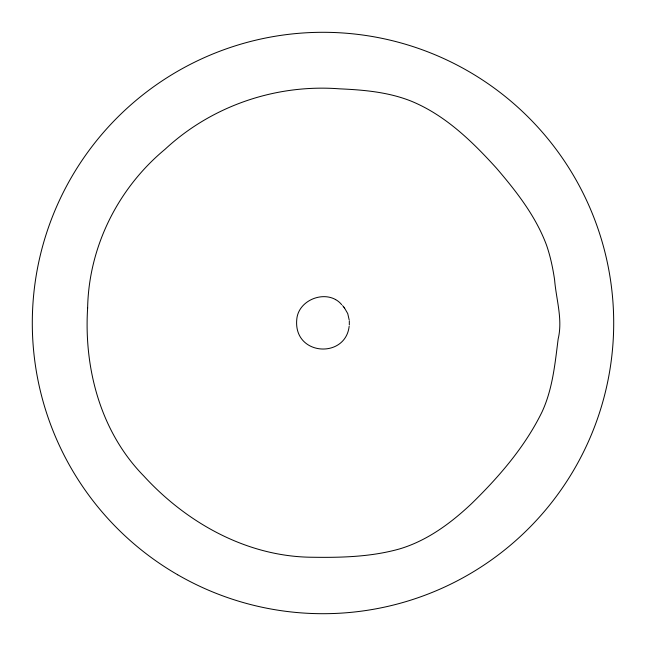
<?xml version="1.0" encoding="UTF-8"?>
<svg xmlns="http://www.w3.org/2000/svg" width="646" height="646" viewBox="0 0 646 646"><rect width="100%" height="100%" fill="white"/><g stroke="black" fill="none" stroke-linecap="round" stroke-linejoin="round"><path stroke-width="0.97" d="M349.325 324.938L349.316 320.965M349.147 326.319C345.481 359.128 293.51 355.914 296.748 319.697C298.129 298.823 328.184 288.302 341.702 304.694M335.387 299.51L335.637 299.655M342.541 305.606L342.929 306.051M343.349 306.543L343.785 307.084M343.825 307.133L344.496 307.997M344.568 308.094L347.734 313.585L349.187 319.964M87.63 307.972C83.81 368.422 100.582 431.972 143.832 476.029C187.065 523.236 247.636 556.965 312.761 557.256C341.815 557.692 371.385 556.86 399.527 548.938C427.208 540.702 450.9 523.139 471.661 503.557C499.18 476.659 524.883 446.911 541.929 412.148C552.629 389.223 555.011 363.763 558.16 338.988C562.9 319.285 556.19 299.542 554.599 279.831C552.863 268.106 550.424 256.478 546.564 245.262C535.8 216.232 516.42 191.466 496.475 168.186C472.097 141.321 445.094 114.98 410.977 101.059C388.27 92.039 363.674 89.891 339.481 88.833C275.939 83.94 211.751 105.839 165.013 149.315C118.032 188.244 88.785 246.78 87.63 307.972M177.65 574.754A290.7 290.7 0 0 0 613.7 323A290.7 290.7 0 0 0 177.65 71.246A290.7 290.7 0 0 0 177.65 574.754"/></g></svg>
